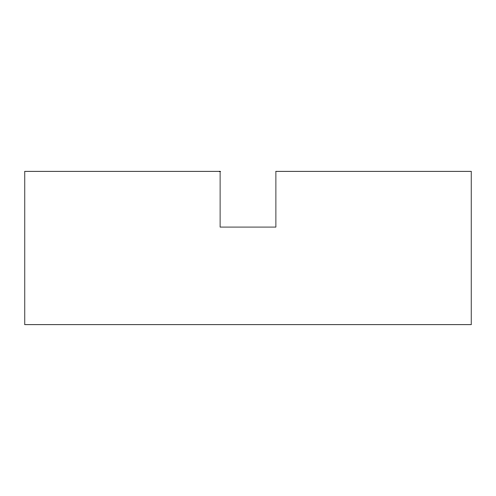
<?xml version="1.0" encoding="UTF-8"?>
<svg xmlns="http://www.w3.org/2000/svg" width="496" height="496" viewBox="0 0 496 496"><rect width="100%" height="100%" fill="white"/><g stroke="black" fill="none" stroke-linecap="round" stroke-linejoin="round"><path stroke-width="0.74" d="M220.1 171.275L24.8 171.275L24.8 324.725L471.2 324.725L471.2 171.275L275.9 171.275L275.9 227.075L220.1 227.075L220.1 171.275"/></g></svg>
